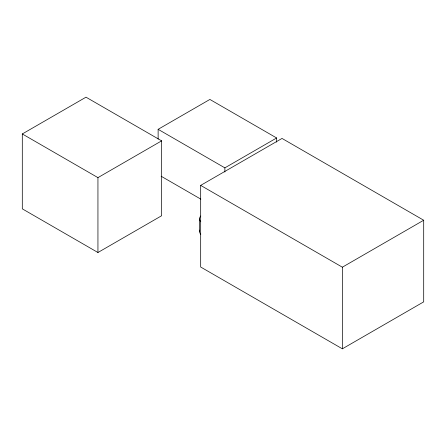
<?xml version="1.0" encoding="UTF-8"?>
<svg xmlns="http://www.w3.org/2000/svg" width="446" height="446" viewBox="0 0 446 446"><rect width="100%" height="100%" fill="white"/><g stroke="black" fill="none" stroke-linecap="round" stroke-linejoin="round"><path stroke-width="0.67" d="M22.3 133.956L86 97.178L161.642 140.852L161.642 215.736L97.942 252.508L22.3 208.84L22.3 133.956L97.942 177.631L161.642 140.852M158.129 139.052L158.129 129.323L209.888 99.441L276.632 137.976L276.632 142.146M158.129 129.323L224.873 167.858L276.632 137.976M200.678 185.391L282.017 138.433L423.7 220.235L423.7 301.858L342.361 348.822L200.678 267.02L200.678 185.391L342.361 267.193L423.7 220.235M161.134 176.231L200.823 199.145M342.361 267.193L342.361 348.822M224.873 167.858L224.873 172.028M199.479 218.897L199.479 231.335M97.942 177.631L97.942 252.508M200.778 234.228A10.325 5.96 0 0 1 199.696 230.114M200.778 221.79A10.325 5.96 0 0 1 200.778 216.003"/></g></svg>
